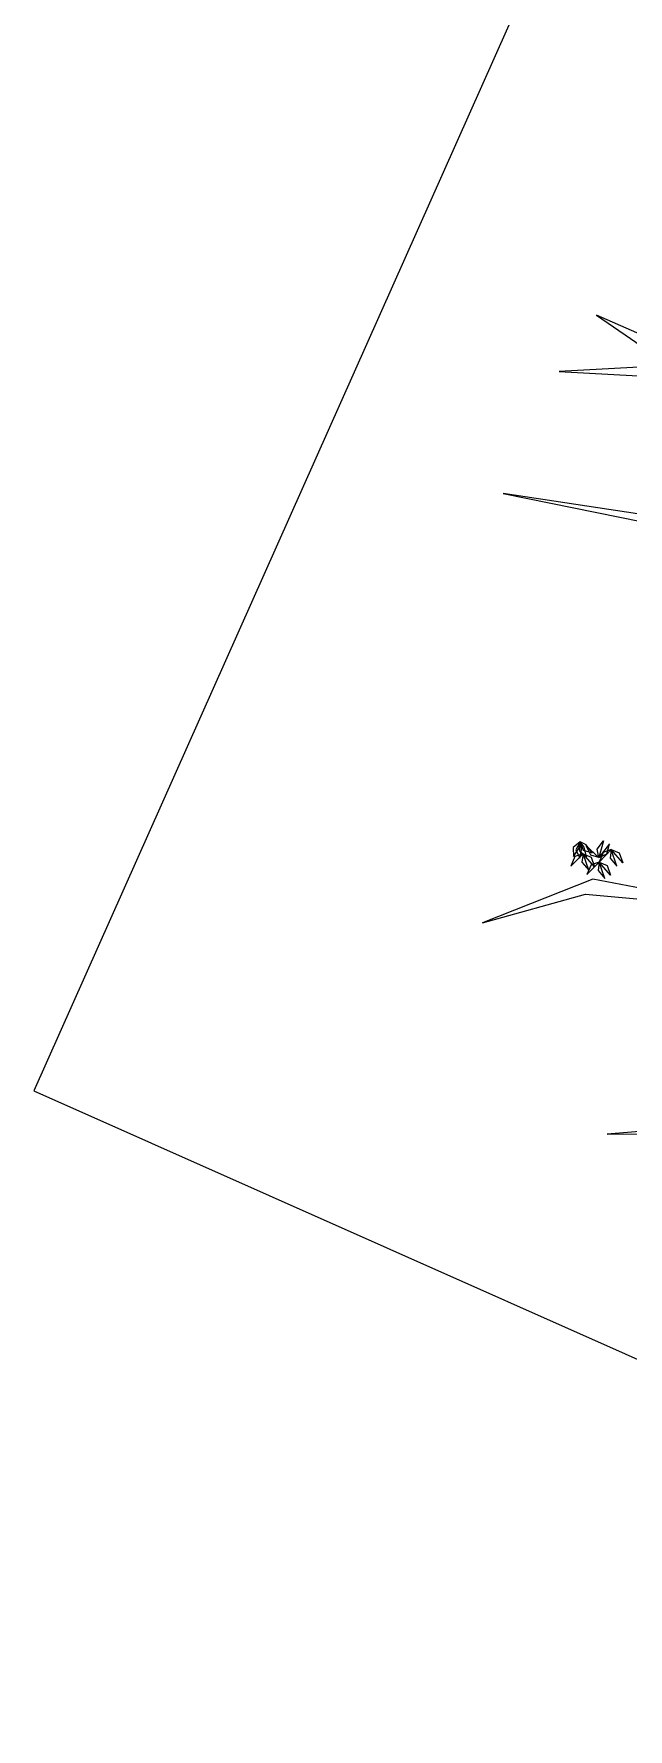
# Model space of a CAD drawing. Header units: inches. Extents: x 15 to 22798, y 21 to 21519.
# Drawn here: x 17364 to 17568, y 10722 to 11305 of the extents above; entities that cross this region are included whole.
import ezdxf

# ---------------------------------------------------------------- set-up
doc = ezdxf.new("R2010")
doc.units = ezdxf.units.IN
doc.header["$MEASUREMENT"] = 0
doc.layers.add('ARREDAMENTO', color=8, linetype='Continuous', lineweight=13)

msp = doc.modelspace()

# ---------------------------------------------------------------- linework, layer by layer
msp.add_lwpolyline([(17363.91, 10941.39), (19191, 10127.92), (20004.47, 11955.01), (18177.38, 12768.49)], close=True)
at = {"layer": 'ARREDAMENTO', "linetype": 'Continuous', "lineweight": 0}
for points in [[(17585.01, 11196.09), (17557.24, 11208.23), (17582.45, 11190.92), (17544.42, 11188.84), (17588.27, 11186.43)], [(17600.07, 11135.54), (17525.23, 11146.86), (17596.86, 11132.3)], [(17582.5, 11009.09), (17556.05, 11014.15), (17518.06, 10999.17), (17553.49, 11008.98), (17581.22, 11006.51)], [(17577.65, 10927.83), (17560.89, 10926.48), (17577.01, 10926.54)]]:
    msp.add_lwpolyline(points, dxfattribs=at)
at = {"layer": 'ARREDAMENTO', "lineweight": 0}
for points in [[(17549.31, 11021.96), (17551.22, 11024.79), (17551.63, 11027.06), (17549.21, 11025.14), (17549.31, 11021.96)], [(17551.59, 11021.46), (17552.18, 11024.82), (17551.63, 11027.06), (17550.2, 11024.32), (17551.59, 11021.46)], [(17553.87, 11021.93), (17553.05, 11025.23), (17551.63, 11027.06), (17551.44, 11023.98), (17553.87, 11021.93)], [(17555.77, 11023.28), (17553.67, 11025.97), (17551.64, 11027.06), (17552.71, 11024.17), (17555.77, 11023.28)], [(17558.12, 11021.63), (17555.26, 11022.43), (17553.66, 11025.65), (17558.12, 11021.63)], [(17558.12, 11021.63), (17557.53, 11024.53), (17559.66, 11027.42), (17558.12, 11021.63)], [(17558.12, 11021.63), (17560.77, 11022.95), (17561.75, 11026.4), (17558.12, 11021.63)], [(17562.34, 11024.37), (17559.55, 11023.37), (17558.17, 11020.06), (17562.34, 11024.37)], [(17562.34, 11024.37), (17561.95, 11021.43), (17564.27, 11018.69), (17562.34, 11024.37)], [(17562.34, 11024.37), (17565.08, 11023.23), (17566.28, 11019.85), (17562.34, 11024.37)], [(17552.65, 11022.95), (17549.86, 11021.96), (17548.48, 11018.64), (17552.65, 11022.95)], [(17552.65, 11022.95), (17552.27, 11020.01), (17554.58, 11017.27), (17552.65, 11022.95)], [(17552.65, 11022.95), (17555.39, 11021.81), (17556.6, 11018.43), (17552.65, 11022.95)], [(17558.17, 11020.06), (17555.38, 11019.07), (17553.99, 11015.75), (17558.17, 11020.06)], [(17558.17, 11020.06), (17557.78, 11017.12), (17560.09, 11014.38), (17558.17, 11020.06)], [(17558.17, 11020.06), (17560.9, 11018.92), (17562.11, 11015.54), (17558.17, 11020.06)]]:
    msp.add_lwpolyline(points, dxfattribs=at)

doc.saveas('drawing.dxf')
